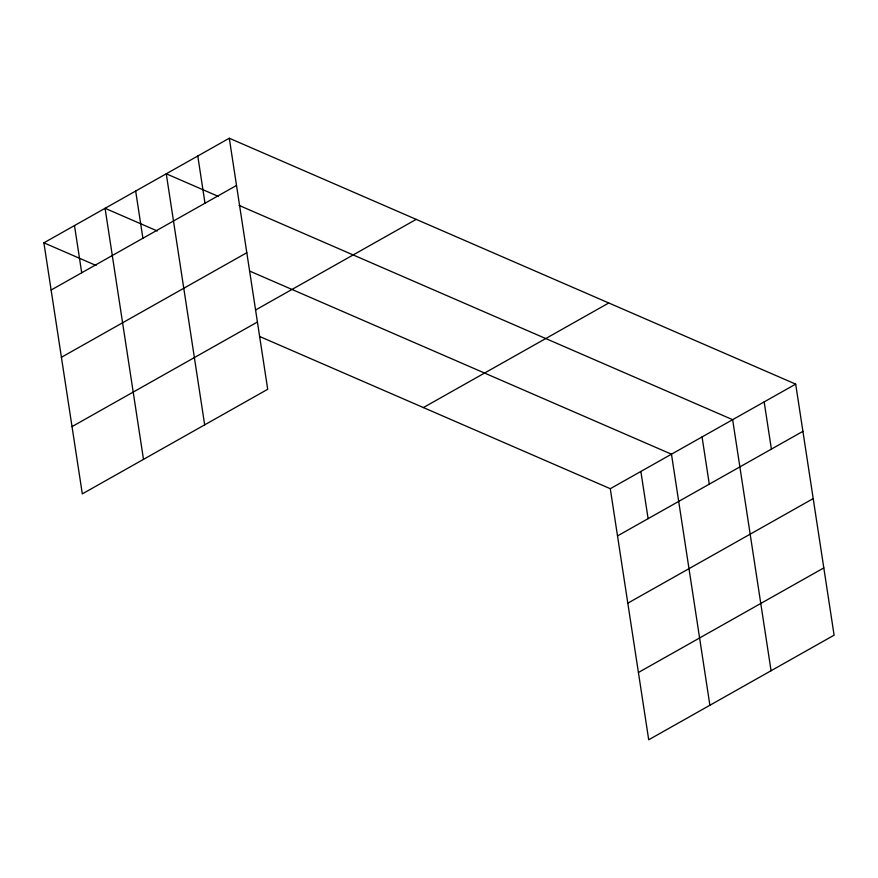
<?xml version="1.0" encoding="UTF-8"?>
<svg xmlns="http://www.w3.org/2000/svg" width="878" height="878" viewBox="0 0 878 878"><rect width="100%" height="100%" fill="white"/><g stroke="black" fill="none" stroke-linecap="round" stroke-linejoin="round"><path stroke-width="1.32" d="M229.29 138.23L267.713 389.294L82.312 493.875L43.9 242.822L229.29 138.23L795.687 384.125L834.1 635.178L648.71 739.77L610.287 488.706L259.57 336.45M51.122 290.025L236.522 185.445M61.416 357.291L246.817 252.71M255.52 310.022L416.205 219.379M72.018 426.609L257.419 322.017M423.383 407.568L608.772 302.987M610.287 488.706L795.687 384.125M617.508 535.92L802.909 431.339M627.803 603.186L813.204 498.605M638.416 672.493L823.805 567.912M218.446 196.452L166.26 173.789L204.673 424.853M239.079 205.408L732.647 419.684L771.071 670.737M157.272 230.958L105.075 208.305L143.498 459.359M249.506 271.006L671.472 454.2L709.885 705.253M43.9 242.822L96.086 265.474M764.167 401.904L771.389 449.119M702.06 436.937L709.281 484.151M640.874 471.453L648.107 518.668M197.78 156.01L205.002 203.224M135.673 191.053L142.894 238.256M74.487 225.558L81.709 272.773"/></g></svg>
